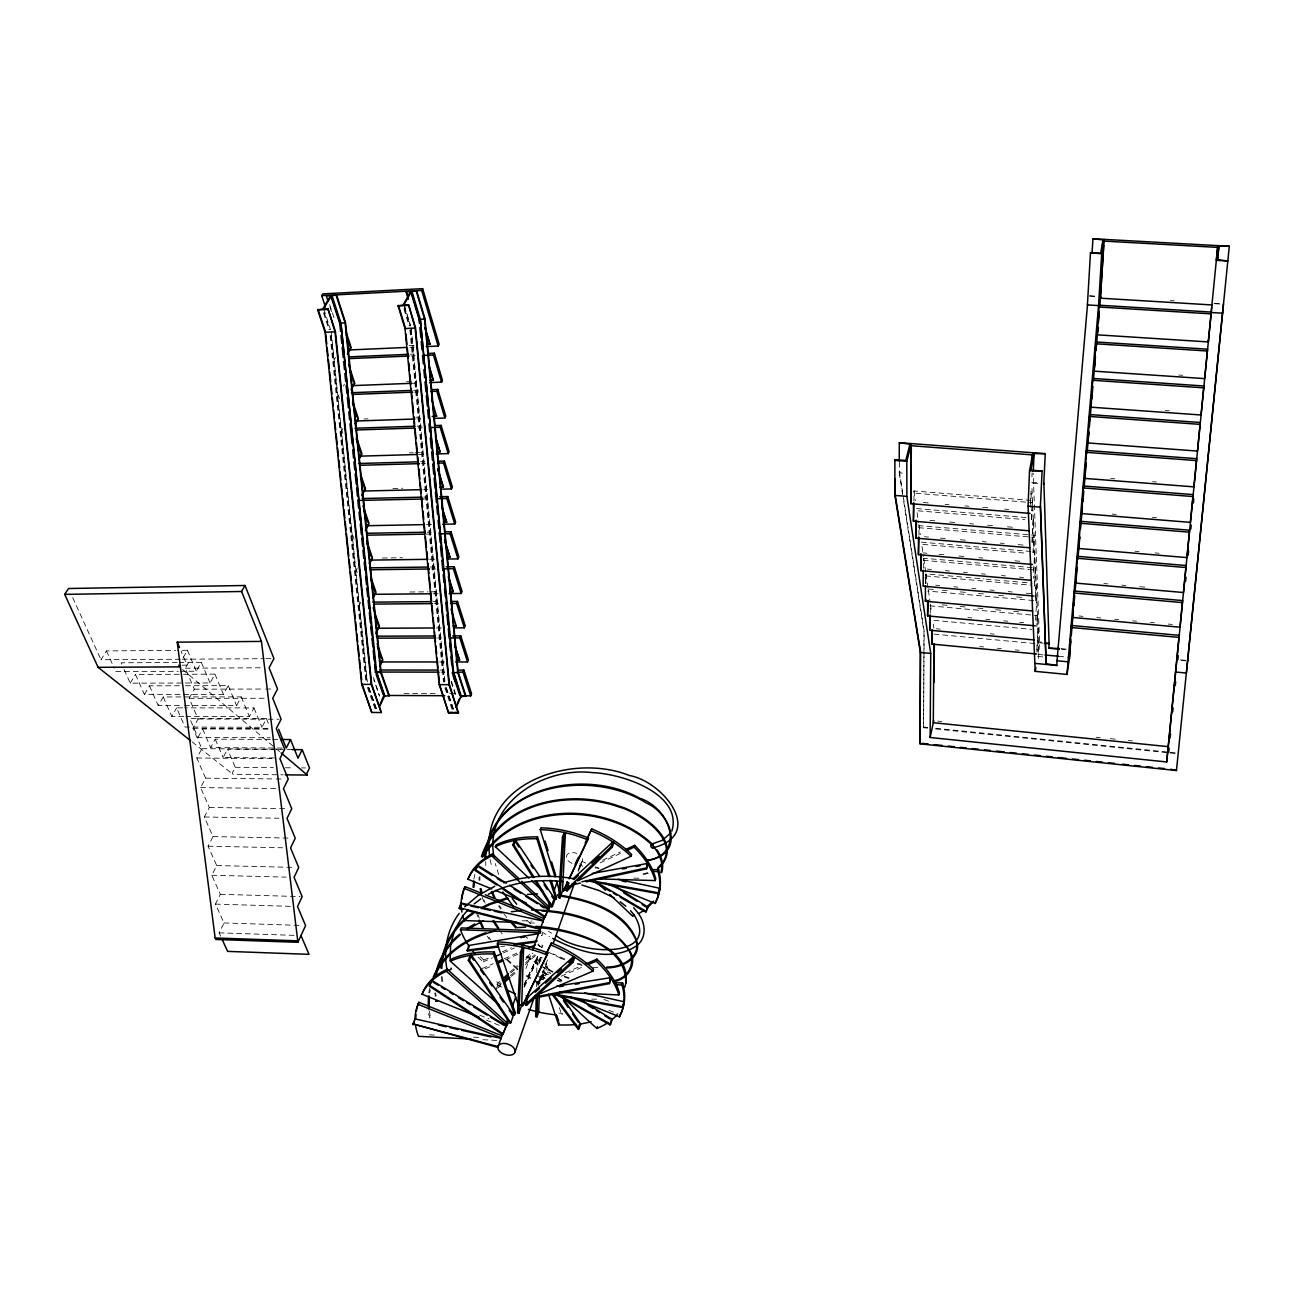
<?xml version="1.0" encoding="UTF-8"?>
<svg xmlns="http://www.w3.org/2000/svg" width="1294" height="1294" viewBox="0 0 1294 1294"><rect width="100%" height="100%" fill="white"/><g stroke="black" fill="none" stroke-linecap="round" stroke-linejoin="round"><path stroke-width="0.75" stroke-dasharray="5 3.75" d="M913.952 501.021L913.968 490.992L1032.499 500.471L1032.191 508.024M918.966 535.231L918.983 525.623L1034.019 535.198L1033.259 552.651M923.69 568.195L923.722 558.248L1035.443 567.904L1034.65 585.923M927.588 728.118L923.576 727.713L923.884 655.929M923.884 653.939L923.981 632.006L903.277 498.724M923.576 727.713L924.142 631.165L899.443 471.938L903.406 472.245M925.485 583.707L925.986 573.873L925.938 583.61M930.273 613.178L930.321 605.673M536.428 986.804L536.525 982.825M536.735 972.894L536.913 964.952L539.647 957.301L540.892 957.576L540.73 961.62M537.706 985.09L537.803 981.111M538.498 985.559L538.741 979.509M539.404 963.351L539.647 957.301M539.194 983.683L539.226 982.842M539.808 983.812L540.067 977.763M1030.525 503.301L1031.027 491.202M1030.687 507.199L1031.35 491.073M1031.933 476.952L1032.094 472.925M1031.399 519.606L1031.949 506.391M1038.386 658.306L1039.583 642.811L1033.194 473.41M1031.706 519.347L1032.111 509.917M1031.949 542.008L1033.275 518.101L1032.094 545.809M1032.968 552.829L1034.019 535.198M1033.615 570.977L1034.731 551.794L1033.582 578.369M1034.359 586.02L1035.443 567.904M1035.232 597.391L1036.122 583.545L1035.249 603.182M1035.556 620.052L1036.785 598.734L1036.413 600.804L927.733 591.067M1036.817 621.217L1037.416 613.518L1036.817 626.733M1036.785 649.976L1038.047 627.881L1036.947 651.966M1037.982 651.06L1038.661 641.856L1031.981 488.356M1038.16 652.629L1038.661 641.856L1047.428 642.665M1032.499 500.471L1032.111 502.622L913.451 493.095M428.799 992.805L430.174 986.432M429.673 992.935L430.352 989.764M473.847 879.192L475.561 871.363M585.826 863.066L582.106 861.545L579.259 865.379A8.298 5.499 19.6 0 0 581.475 863.308M541.41 975.644L538.013 984.022L541.41 975.644L544.79 977.714M578.078 870.409L580.602 864.489L578.094 871.574M534.163 981.014L539.016 983.683L547.427 959.954M579.437 869.115L582.106 861.545M540.892 957.576L538.175 965.227L536.913 964.952M525.995 968.591L531.43 953.484M496.12 989.489L497.85 984.799L500.778 982.146M478.214 957.123A94.122 60.3 19.6 0 0 483.18 961.927L483.891 960.067L491.219 956.8M429.511 1017.796C431.808 1018.718 426.147 1012.717 428.314 1009.433M524.021 984.669L538.547 954.406M524.199 984.783L538.725 954.519M524.054 987.015L538.579 956.784M524.216 987.128L538.741 956.913A8.621 5.467 19.6 0 0 542.186 957.786M220.659 936.193L219.107 932.828L224.008 922.946L215.451 904.118L220.368 894.332L211.763 875.245L216.713 865.557L208.059 846.211L213.041 836.603L204.323 816.983L209.337 807.472L200.57 787.577L205.617 778.163L196.785 758.009L201.864 748.692L192.984 728.247L198.095 719.027L189.167 698.307L194.31 689.184L185.317 668.189L190.493 659.164M359.829 604.201L360.816 602.228M357.29 568.001L356.287 569.942L357.597 573.695M182.583 707.867L176.631 707.867L185.01 727.05L261.922 727.309L266.435 718.688L189.765 718.51L197.982 737.418L270.187 737.79M292.12 749.598L227.55 749.161L235.249 767.293L232.322 772.874L232.92 774.297L283.192 774.815M185.705 716.455L249.386 716.585L253.98 707.915L184.573 707.867M274.328 757.944L223.086 757.54L227.55 749.161M643.409 874.566L648.86 873.191M282.254 748.061L210.663 747.592L215.225 739.165L270.721 739.456M184.346 705.602L236.543 705.618L241.25 696.9L163.206 696.965L158.24 705.602L182.341 705.602M197.982 737.418L202.624 728.943L270.608 729.201M179.17 674.271L135.466 674.465L144.41 694.506L223.441 694.409L228.245 685.642L181.807 685.755M124.159 669.613L130.257 683.183L210.016 682.941L214.95 674.125L181.16 674.271M342.926 428.621L341.891 430.465L343.136 434.169M180.206 671.295L196.3 671.214L201.346 662.334L179.284 662.479M183.716 716.455L171.779 716.439L176.631 707.867M343.395 385.984L344.43 384.189M183.117 657.724L187.42 650.284L177.537 650.364M144.41 694.506L149.489 685.836L179.785 685.755M334.531 359.231L335.583 357.451M130.257 683.183L135.466 674.465M180.27 659.228L100.997 659.746L106.448 650.914L175.563 650.381M499.743 981.515L496.815 984.152L497.85 984.799M509.949 972.231L517.228 965.615M525.979 957.673L531.818 952.368M510.984 972.878L518.279 966.262M525.574 959.647L532.869 953.031M498.141 986.222L501.199 983.602M510.386 975.708L518.021 969.125M525.671 962.558L534.859 954.665M497.656 988.179L500.713 985.559M511.421 976.355L517.551 971.098M525.202 964.515L537.447 954.001M642.972 873.919L648.617 872.415M602.567 860.219L620.392 851.97M600.157 862.855L623.352 852.115M502.218 951.866L511.373 947.774M483.18 961.927L492.351 957.835M503.35 952.918L514.365 948.001M482.193 968.575L493.224 963.674M504.256 958.773L517.115 953.047M485.169 968.818L492.513 965.55M505.388 959.824L518.263 954.115M565.51 972.667L582.122 965.518M561.127 976.242L581.443 967.508M500.713 946.674L504.628 946.157M596.663 999.194L591.504 999.146M409.033 345.595L415.067 345.336M410.069 347.277L414.096 347.099M410.182 354.232L414.209 354.071M411.217 355.947L415.245 355.769M406.478 381.762L416.474 381.358M411.508 383.315L417.509 383.089M413.627 390.335L419.66 390.109M414.662 392.082L418.69 391.936M364.002 418.965L367.997 418.835M415.892 417.186L419.887 417.056M416.927 418.949L420.922 418.819M417.056 426.179L423.073 425.985M418.091 427.958L422.103 427.829M409.325 452.9L413.304 452.771M415.293 452.722L423.251 452.479M418.318 454.453L424.286 454.291M420.469 461.764L424.464 461.651M421.504 463.592L425.5 463.478M392.891 488.485L402.806 488.242M423.672 489.601L427.651 489.504M423.85 497.106L427.829 497.009M422.895 499.015L428.864 498.869M426.438 524.571L432.503 524.458M427.198 532.19L431.177 532.109M426.26 534.131L432.212 534.018M382.393 558.038L402.531 557.746M429.754 559.283L435.803 559.186M430.045 567.031L436.094 566.95M431.581 568.956L435.528 568.907M409.907 592.005L427.974 591.827M429.98 591.811L435.997 591.762M433.053 593.752L439.087 593.687M433.344 601.629L437.372 601.597M434.428 603.602L438.456 603.57M182.26 659.212L264.008 658.695M265.998 658.678L273.956 658.63M436.337 627.978L442.338 627.946M177.278 662.479L121.118 662.819L123.399 667.914M182.098 665.197L187.048 665.165L181.014 651.011M185.317 668.189L261.097 667.785M115.797 671.602L178.184 671.311M437.712 637.991L441.739 637.974M194.31 689.184L263.685 689.039M265.658 689.039L273.584 689.023M439.588 661.962L445.573 661.962M189.167 698.307L264.752 698.259M439.895 670.082L443.907 670.098M440.979 672.136L444.99 672.136M198.095 719.027L279.164 719.221M192.984 728.247L270.365 728.538M403.954 693.487L437.76 693.633M449.681 693.697L455.65 693.713M272.694 739.472L278.647 739.505M201.864 748.692L280.652 749.21M196.785 758.009L273.972 758.624M235.249 767.293L273.39 767.649M285.424 767.763L293.447 767.843M301.486 767.908L305.497 767.957M205.617 778.163L274.134 778.923M276.14 778.939L284.195 779.037M200.57 787.577L277.563 788.547M209.337 807.472L277.676 808.524M279.682 808.556L287.721 808.669M204.323 816.983L278.954 818.229M213.041 836.603L291.231 838.14M208.059 846.211L282.496 847.764M216.713 865.557L294.725 867.417M211.763 875.245L286.023 877.138M595.046 867.934L599.009 868.048M220.368 894.332L300.176 896.58M633.817 878.125L639.802 878.303M215.451 904.118L291.522 906.366M224.008 922.946L301.615 925.453M219.107 932.828L295 935.384M522.129 920.746L531.996 921.102M529.343 922.881L537.253 923.172M543.626 979.542L539.679 979.364A8.718 5.451 19.6 0 1 539.566 982.275M557.455 980.14L561.402 980.318M429.349 1034.812L437.404 1035.232M473.604 1037.141L481.643 1037.562M482.905 1039.697L496.993 1040.441M1089.661 295.776L1097.005 296.213M1170.358 300.645L1174.337 300.887M1214.047 303.281L1221.552 303.734M1089.564 296.132L1097.506 296.617M1214.937 303.718L1221.714 304.122M1178.737 375.017L1182.765 375.292M1165.247 410.586L1169.242 410.861M1110.834 478.505L1114.797 478.812M1152.485 481.724L1156.448 482.031M1031.706 482.29L1038.678 482.84M899.411 462.184L899.265 472.86L904.619 473.281M1032.79 483.341L1038.273 483.762M1112.177 514.09L1116.188 514.414M1152.388 517.341L1156.415 517.665M923.269 502.525L929.221 503.01M945.105 504.304L949.084 504.628M964.968 505.905L968.947 506.229M982.842 507.361L988.81 507.846M1004.694 509.124L1008.673 509.448M916.524 508.574L1029.248 517.778M918.028 510.823L1024.816 519.573M592.83 967.265L598.265 967.718M929.868 520.398L935.837 520.884M949.764 522.032L955.716 522.533M969.643 523.682L973.622 524.005M987.548 525.17L993.517 525.655M1007.444 526.804L1013.412 527.305M918.497 527.693L1033.631 537.317M1135.048 551.244L1139.06 551.584M1155.073 552.926L1159.084 553.266M924.45 536.735L928.429 537.075M940.398 538.078L946.383 538.579M960.326 539.76L966.311 540.261M982.259 541.604L986.238 541.943M1000.197 543.124L1004.193 543.464M1018.135 544.628L1024.12 545.146M921.393 542.17L1030.752 551.454M922.897 544.418L1026.401 553.217M922.929 552.894L926.925 553.234M938.91 554.269L944.911 554.786M958.903 555.983L964.887 556.501M978.879 557.698L982.874 558.038M1014.852 560.787L1020.853 561.305M923.237 560.302L1035.071 569.991M1103.895 583.562L1107.89 583.901M1121.833 585.131L1125.829 585.47M1139.788 586.7L1145.772 587.217M927.329 569.085L931.324 569.425M945.364 570.654L949.375 571.01M963.415 572.239L967.427 572.579M981.45 573.808L985.462 574.164M1001.507 575.571L1005.519 575.911M1019.543 577.14L1023.554 577.496M929.998 574.212L946.011 575.62M948.017 575.798L964.03 577.205M966.036 577.383L984.055 578.968M986.06 579.146L1002.074 580.553M1004.079 580.731L1020.093 582.138M1022.098 582.316L1032.111 583.19M925.517 575.911L1031.739 585.26M935.691 585.179L939.719 585.535M953.807 586.78L957.835 587.136M971.907 588.398L975.935 588.754M990.023 589.999L994.051 590.355M1008.139 591.617L1012.151 591.973M1026.239 593.218L1034.294 593.946M928.186 589.045L934.219 589.579M942.275 590.307L950.314 591.018M960.374 591.924L968.413 592.636M978.458 593.525L986.513 594.253M998.58 595.321L1004.613 595.871M1016.663 596.938L1024.719 597.666M1078.953 615.976L1082.932 616.348M1096.827 617.61L1100.806 617.966M1114.7 619.228L1118.663 619.583M1132.557 620.845L1136.536 621.201M1150.431 622.463L1154.41 622.818M1168.304 624.08L1172.267 624.436M942.226 604.88L948.178 605.414M960.083 606.498L966.036 607.032M977.924 608.115L983.877 608.649M995.782 609.733L1001.734 610.283M1013.623 611.35L1019.575 611.9M929.885 605.818L1037.076 615.556M967.896 617.562L971.891 617.917M985.834 619.195L989.829 619.567M1003.772 620.845L1007.751 621.201M1019.704 622.301L1023.7 622.673M933.961 620.344L1031.722 629.353M936.177 628.755L940.188 629.127M990.25 633.769L994.261 634.141M1039.583 642.811L1043.385 643.167M934.009 634.109L1038.306 643.862M1061.258 648.666L1066.531 649.167M1180.403 659.843L1185.805 660.344M1061.29 649.167L1065.091 649.523M1181.713 660.474L1185.611 660.83M979.655 646.563L983.602 646.935M997.431 648.229L1001.378 648.601M1015.208 649.912L1019.154 650.284M1038.063 654.424L1043.983 654.99M1058.67 656.268L1069.588 657.417M1037.723 656.446L1043.643 657.012M937.746 721.098L941.757 721.502M1096.244 737.24L1100.256 737.645M1110.284 738.664L1116.301 739.278M1128.352 740.508L1132.363 740.912M923.722 727.05L927.733 727.454M935.74 728.279L1168.142 752.089M1170.148 752.299L1176.149 752.914M935.594 728.943L1168.061 752.784M1170.067 752.995L1178.09 753.82M577.545 963.351L581.459 964.289M577.35 964.159L581.281 965.098M564.297 976.21L570.719 978.248M568.891 978.539L560.787 975.725M564.718 958.967L553.411 953.985M561.159 958.482L564.443 959.76M479.799 1015.159L488.97 1018.847M486.398 1020.141L501.085 1026.061M548.591 974.803L542.995 972.538A8.686 5.467 19.6 0 1 541.862 973.897M557.924 978.571L561.645 980.076M546.052 975.983L542.315 974.479A8.686 5.467 19.6 0 1 542.008 974.964M557.245 980.512L560.981 982.017M603.926 999.389L609.539 1001.653M608.876 1010.29L618.257 1014.075M595.159 866.867L598.896 868.387M561.192 958.498L546.634 951.236M552.959 971.535L544.871 967.508M552.587 972.263L539.63 965.583M534.584 980.302L541.054 983.828M540.763 976.226L544.127 978.313M539.113 945.752L540.164 946.399M548.575 931.308L551.632 933.233M541.652 931.777L549.513 936.71M537.657 944.749L542.332 947.693M538.482 963.884L526.157 955.538M538.045 964.596L524.135 955.101M526.707 975.304L531.43 978.296M526.221 975.999L532.562 980.011M192.159 741.947L232.92 774.297M526.804 920.309L531.155 923.9M523.86 935.19L529.634 939.962M517.616 968.575L504.967 957.285M517.099 969.238L504.385 957.884M182.583 669.483L274.975 747.689M276.512 749L279.601 751.604M542.17 975.886L545.081 978.555M541.636 975.433A8.686 5.467 19.6 0 1 540.035 976.501L542.946 979.17M545.615 966.278L551.567 971.729M558.992 978.555L561.968 981.289M543.448 966.828L550.888 973.654M579.89 863.616L582.785 866.365M499.128 929.933L503.722 935.74M503.657 913.499L507.07 917.818M540.132 976.646L542.493 979.801M537.851 975.239L541.377 979.979M543.981 970.662L547.411 975.66M542.882 970.84L546.311 975.822M488.825 937.115L490.863 940.123M487.126 936.063L489.164 939.104M499.274 905.509L501.279 908.501M498.594 905.962L500.616 908.97M72.69 597.65L100.997 659.746M106.448 650.914L114.244 668.157M149.489 685.836L158.24 705.602M163.206 696.965L171.779 716.439M202.624 728.943L210.663 747.592M215.225 739.165L223.086 757.54M187.42 650.284L196.3 671.214M201.346 662.334L210.016 682.941M214.95 674.125L223.441 694.409M228.245 685.642L236.543 705.618M241.25 696.9L249.386 716.585M253.98 707.915L261.922 727.309M266.435 718.688L268.554 723.912M368.143 687.357L376.117 709.613M367.48 687.615L375.47 709.953M368.903 687.615L376.894 709.953M368.628 687.357L376.586 709.613M373.481 677.425L379.546 696.091L373.756 679.771M352.728 535.441L354.038 539.258M478.165 914.971L479.281 918.206M476.224 911.946L478.489 918.497M482.096 896.904L483.778 901.789M484.005 899.912L485.121 903.147M498.659 874.598L495.246 863.519M338.219 394.977L339.481 398.746M324.196 312.614L329.792 329.614M323.516 312.922L329.097 329.824M542.17 975.11L543.431 978.927M446.43 687.907L453.887 710.487M446.123 687.648L453.547 710.131M445.621 687.648L453.062 710.131M444.958 687.907L452.431 710.471M451.072 681.809L455.278 694.635M542.218 971.26L544.742 978.927M323.759 309.088L330.585 329.76M546.23 963.609L549.352 973.185M329.679 304.575L334.499 319.311M329.905 306.921L332.299 314.232M544.92 963.609L548.058 973.169M559.332 1007.622L561.839 1015.272L562.486 1013.364A94.802 60.236 19.6 0 1 558.83 1013.137M451.412 681.226L455.585 693.956M404.278 305.044L410.651 325.991M404.521 306.694L410.327 325.813M404.585 308.619L409.826 325.845M403.906 308.926L409.13 326.056M490.102 859.539L492.027 867.821M899.265 472.86L902.969 496.734M925.113 577.156L925.986 583.141M913.936 490.782L915.376 500.729M917.106 512.683L918.562 522.63M918.853 524.62L920.293 534.584M922.024 546.521L923.463 556.469M923.754 558.458L925.776 572.401M926.067 574.39L928.089 588.333M928.38 590.323L930.111 602.26M930.402 604.249L931.551 612.208M933.281 624.161L933.864 628.14M429.414 1010.97L430.368 1017.666M435.674 992.805L436.143 996.137M434.816 992.951L435.285 996.299M442.079 976.533L443.001 983.197M441.222 976.679L442.144 983.375M331.199 331.636L367.367 681.906M331.329 335.486L367.092 681.647M330.843 335.502L366.606 681.647M330.132 335.712L365.927 681.889M411.217 327.9L444.99 682.132M411.104 329.744L444.683 681.873M410.602 329.76L444.198 681.873M409.891 329.97L443.518 682.132M485.703 861.545L485.768 865.573M479.88 876.329L479.945 880.373M479.055 877.203L479.103 880.47M582.268 858.634A8.282 5.499 19.6 0 1 578.175 864.149M572.077 863.389A8.282 5.499 19.6 0 1 566.788 855.285A8.282 5.499 19.6 0 1 576.817 853.425M579.146 867.498A8.314 5.499 19.6 0 1 579.34 868.711M578.515 869.277A8.33 5.499 19.6 0 1 578.709 870.49M541.976 933.281A8.54 5.483 19.6 0 0 542.542 933.847L541.862 935.724A8.557 5.483 19.6 0 1 541.296 935.158M483.891 960.067A94.058 60.317 19.6 0 1 480.123 956.492M500.956 984.362A94.43 60.268 19.6 0 1 494.632 980.415M540.536 946.626A8.589 5.467 19.6 0 0 542.137 947.402L542.817 945.51A8.589 5.467 19.6 0 1 539.161 943.245L538.482 945.138A8.589 5.467 19.6 0 0 539.808 946.173M501.894 987.176A94.511 60.268 19.6 0 1 497.058 984.297M539 981.321A8.735 5.451 19.6 0 1 539.08 983.699"/><path stroke-width="1.5" d="M1028.924 530.766L913.435 521.191L913.435 503.123M913.952 503.026L913.435 521.191M1029.717 547.783L915.974 538.158L915.99 520.479M916.492 520.35L915.974 538.158M1032.466 564.459L918.433 554.641L918.465 537.317M918.966 537.156L918.433 554.641M1187.601 660.522L1176.456 770.528L920.099 743.84L920.357 652.451L894.898 495.408L894.882 459.629L905.768 460.47L909.941 444.198L899.314 442.677L1045.261 453.693L1043.757 484.199M1031.205 580.294L920.827 570.638L920.875 553.67M463.155 909.52L459.305 908.534L461.149 903.083L543.011 921.021L542.979 921.878M921.344 555.369L920.827 570.638M923.204 570.25L923.14 586.166L1033.922 596.033M1032.628 610.962L925.404 601.257L925.469 585.664M461.149 903.083L459.305 908.534M1035.297 625.827L927.588 615.928L927.685 600.626M928.121 600.513L927.588 615.928M929.82 615.2L929.723 630.21L1033.955 639.915M930.176 628.188L930.257 615.054M1168.272 746.509L1166.703 761.956L930.16 737.499L930.726 653.438L906.868 496.362L906.803 461.279L911.332 443.583M1036.591 653.988L931.793 644.088L931.906 630.129M932.327 630.113L931.793 644.088M933.928 644.169L933.298 722.699L1168.256 746.654L1179.174 635.338L1071.448 625.471L1069.281 659.439M934.042 682.439L934.349 644.202M502.881 1032.774L497.802 1047.38L413.045 1023.942L415.067 1018.879L500.778 1038.306L500.762 1039.147M539.307 995.927L538.644 1012.086L536.994 1016.858L535.765 1016.583L536.217 996.72M536.994 1016.858L537.447 996.995M521.676 1005.325L523.601 947.531L522.291 947.24L520.447 952.271L517.535 1013.089L518.813 1013.38L521.676 1005.325L520.398 1005.034M1070.639 639.446L1069.588 657.417L1066.984 674.417L1035.216 671.36L1028.083 506.132L1029.523 470.773L1032.936 452.771M1032.369 458.949L1032.531 454.906L910.782 445.686L910.814 503.689L1030.105 513.394M1033.291 471.437L1034.035 453.579L1045.261 453.693M1040.505 506.164L1046.167 664.453L1040.36 507.135L1042.091 471L1030.897 470.143L1034.035 453.579M518.813 1013.38L521.773 952.562L523.601 947.531M565.397 832.786L562.534 890.676L559.93 897.987L558.701 897.712L562.469 837.072L564.135 832.511L565.397 832.786L563.731 837.347L559.93 897.987M1059.382 649.184L1048.852 648.197L1049.191 642.827M1035.572 663.45L1056.794 665.472L1057.149 660.28M1217.8 245.634L1216.295 260.32L1227.893 260.967L1217.508 259.787L1218.899 246.281L1229.3 246.264L1092.945 238.759L1102.957 239.891L1100.676 253.203L1090.486 252.637L1087.413 304.915L1098.541 305.594L1101.695 253.85L1104.186 239.374M1066.984 674.417L1098.541 305.594M1092.055 253.042L1092.945 238.759M1070.866 635.451L1071.448 625.471M1072.694 617.448L1074.441 591.034L1182.619 600.578L1179.999 627.186L1072.694 617.448L1073.341 609.814M1073.551 606.061L1074.101 596.663M1075.67 583.093L1077.449 556.307L1186.097 565.527L1183.444 592.523L1075.67 583.093L1075.977 581.119M1078.678 548.478L1080.474 521.304L1189.607 530.2L1186.905 557.585L1078.678 548.478L1079.552 536.832M1080.021 529.068L1080.474 521.304M1081.703 513.572L1083.531 486.01L1193.133 494.599L1190.399 522.372L1081.703 513.572L1082.366 505.744M1082.593 501.797L1083.175 491.93M1084.76 478.408L1086.62 450.441L1196.691 458.691L1193.925 486.868L1084.76 478.408L1085.051 476.499M1087.833 442.936L1089.726 414.581L1200.282 422.491L1197.484 451.072L1087.833 442.936L1088.707 431.614M1089.047 425.936L1089.613 416.474M1090.923 407.189L1092.864 378.43L1203.905 385.984L1201.058 414.986L1090.923 407.189L1092.395 386.113M1094.061 371.152L1096.018 341.972L1207.561 349.186L1204.665 378.608L1094.061 371.152L1095.177 355.656M1095.549 349.801L1096.018 341.972M1097.199 334.822L1099.204 305.222L1211.249 312.08L1208.305 341.94L1097.199 334.822L1097.862 327.075M1102.601 245.779L1102.957 239.891M1098.105 323.112L1098.832 311.191M1211.977 304.947L1100.385 298.186L1103.895 241.105L1217.622 247.38L1211.168 312.501L1222.571 313.197L1229.3 246.264M1099.803 306.468L1103.814 245.278M552.037 994.439L622.301 1007.525L622.365 1006.683L552.069 993.598M623.854 1002.559L623.934 1001.718L584.532 992.935M1087.51 304.543L1057.036 660.781L1067.712 661.784M1070.057 649.491L1070.753 641.468M1071.27 635.451L1073.357 611.383M1073.874 605.366L1074.748 595.337M1075.104 591.326L1077.19 567.257M1077.886 559.234L1079.794 537.156M1080.49 529.133L1082.399 507.07M1082.932 501.053L1083.79 491.024M1084.146 487.013L1086.232 462.945M1087.106 452.916L1088.836 432.843M1089.37 426.826L1091.457 402.757M1091.796 398.746L1092.848 386.712M1093.365 380.695L1095.452 356.626M1095.986 350.609L1097.894 328.53M1098.412 322.513L1099.285 312.485M428.508 996.089L428.217 1006.036M429.382 996.186L429.139 1007.686M585.907 880.535L658.161 893.62L658.242 892.779L589.87 880.405M659.584 889.107L659.649 888.266L618.192 879.305M440.995 968.3C441.448 945.736 454.582 924.838 473.167 912.561M441.869 968.365C442.354 946.076 455.278 925.436 473.636 913.305M473.054 887.231L473.653 881.198M473.895 887.312L474.477 881.343M1166.703 761.956L1211.766 307.179M1168.741 752.057L1169.129 748.045M1170.116 737.984L1170.52 733.957M1172.688 711.846L1173.092 707.818M1175.259 685.691L1175.648 681.679M1176.456 770.528L1170.52 769.202M484.813 857.485C490.523 785.684 585.891 768.005 639.64 798.22C668.189 806.793 689.556 854.008 647.663 860.364C682.601 854.38 673.042 814.541 646.062 802.862C593.024 769.024 491.752 782.174 485.638 857.566M1177.847 659.568L1178.236 655.557M1185.628 581.265L1186.016 577.237M1188.216 555.158L1188.62 551.147M1190.803 529.052L1191.208 525.041M1193.408 502.945L1193.796 498.934M1217.525 260.11L1218.899 246.281M1187.552 661.024L1223.445 303.847M1222.604 312.808L1186.404 673.058L1175.502 672.023M1208.305 341.94L1208.499 340.128M1193.925 486.868L1194.119 484.943M1056.794 665.472L1046.28 663.773M1086.62 450.441L1086.313 452.318L1196.497 460.599M1048.852 648.197L1059.495 648.504M1100.385 298.186L1100.676 296.439M1035.216 671.36L1035.847 667.591M1090.486 252.637L1101.695 253.85M1042.091 471L1029.523 470.773M930.16 737.499L933.734 720.693M625.714 983.456C627.412 942.566 567.176 929.885 535.862 927.264M435.318 976.372C437.793 959.792 446.996 944.717 459.774 934.025M436.191 976.485C438.666 960.148 447.724 945.283 460.308 934.721M920.099 743.84L920.519 651.594L895.092 494.454L894.995 478.974M660.862 872.415C664.065 862.726 658.889 852.795 652.516 845.467M661.638 872.69C664.259 864.845 661.428 856.321 656.915 849.754M925.404 601.257L925.873 599.219M910.814 503.689L911.332 447.481M622.301 1007.525L623.934 1001.718M658.161 893.62L659.649 888.266M570.023 996.817L619.502 1016.809L620.117 1014.819A95.95 60.09 19.6 0 0 622.624 983.003L614.715 982.664M622.608 1006.942L623.223 1004.969M605.786 883.349L655.185 903.438L655.751 901.643A91.518 60.511 19.6 0 0 658.63 869.746L650.672 869.519M658.015 894.477L658.565 892.682M559.332 992.239L618.823 994.94L619.454 992.951A96.354 60.042 19.6 0 0 596.89 959.161L585.81 963.933M619.502 1016.809A96.031 60.074 19.6 0 0 621.993 984.977L622.624 983.003M597.31 878.869L655.185 880.583L655.751 878.772A91.858 60.494 19.6 0 0 634.642 845.354L625.73 849.495M655.185 903.438A91.583 60.511 19.6 0 0 658.048 871.541L658.63 869.746M555.579 993.986L610.04 1024.88L611.075 1021.613M646.304 910.701L647.906 907.143L614.262 885.808M610.04 1024.88L612.272 1019.413L581.912 1000.65M620.182 897.179L645.819 912.189L647.906 907.143M534.519 998.03L609.458 983.586L610.477 977.698L556.663 986.157M586.263 881.829L646.531 868.889L647.437 863.47L592.345 873.466M609.458 983.586L610.477 977.698M646.531 868.889L647.437 863.47M561.887 996.493L596.841 1028.471L597.472 1026.514M633.542 914.696L632.96 916.476L609.733 894.38M580.634 1023.894L579.033 1028.746L577.933 1028.908L579.534 1024.055L580.634 1023.894L562.308 997.286M535.473 995.684L592.911 971.179L593.574 969.174A96.743 59.977 19.6 0 0 551.438 942.954L546.165 953.84M588.835 964.337L596.227 961.167L596.89 959.161M577.367 880.939L631.035 856.256L631.634 854.428A92.23 60.462 19.6 0 0 591.714 828.92L587.492 837.768M626.911 850.465L634.044 847.166L634.642 845.354M576.396 1024.427A95.271 60.171 19.6 0 1 558.604 1024.88L559.251 1022.956M525.364 1004.742L571.899 961.571L573.614 956.557L574.73 957.236L573.016 962.267L526.448 1005.422L525.364 1004.742L528.195 996.768L573.614 956.557M575.523 882.686L567.047 890.887L566.012 890.223L611.237 846.502L612.79 841.957L613.841 842.62L612.288 847.182L578.353 879.952M535.765 1016.583L536.881 1013.396M454.307 931.227L450.668 944.507L450.118 960.504M481.497 856.434C499.112 801.439 570.136 788.725 618.856 806.065C641.986 812.583 686.321 842.766 658.145 868.565M482.29 856.66C500.002 802.037 570.136 789.793 618.613 806.874C641.112 812.842 685.286 843.639 657.659 867.902M520.851 1005.147A8.832 5.435 19.6 0 1 522.598 1005.729L547.896 952.966A97.131 59.928 19.6 0 0 498.061 941.951L497.317 943.957L518.182 1004.742M546.343 954.018L551.438 942.954M569.311 878.691L588.495 838.011A92.586 60.446 19.6 0 0 540.957 827.837L540.277 829.648L555.061 876.911M585.179 843.106L591.714 828.92M514.753 1052.685A8.977 5.419 19.6 0 0 504.369 1043.417A8.977 5.419 19.6 0 0 500.212 1051.876A8.977 5.419 19.6 0 0 514.753 1052.685L534.082 997.803M553.428 942.922L574.762 882.362M566.012 890.223L568.584 882.977M526.448 1005.422L527.58 1002.219M567.047 890.887L568.972 885.436M522.598 1005.729L547.896 952.966M562.583 890.757A8.427 5.483 19.6 0 1 563.424 891.065L567.435 882.168M542.962 881.214L555.013 899.217L552.376 906.576L551.293 906.77L553.929 899.411L551.729 896.144M510.726 1022.826L513.621 1014.722L471.388 955.166L470.24 955.344L468.299 960.391L509.593 1023.004L510.726 1022.826L469.447 960.197L471.388 955.166M512.117 1014.965A8.864 5.435 19.6 0 1 514.575 1014.803L515.303 1012.781L494.292 951.98A97.535 59.864 19.6 0 0 451.185 959.21L450.393 961.216L498.934 1004.823M554.301 899.346A8.46 5.483 19.6 0 1 555.919 899.281L556.582 897.438L551.228 880.421M560.043 890.207A8.427 5.483 19.6 0 0 559.202 890.143L559.849 888.315M506.277 1023.344L507.636 1019.559M512.392 1006.344L515.805 996.914M532.788 949.699L544.353 917.608M548.43 906.285L549.788 902.5M553.864 891.178L557.261 881.732M502.719 1034.553L506.326 1025.802L432.018 980.512L431.371 981.127L429.365 986.174L502.719 1034.553L506.326 1025.802M545.534 915.586L548.171 909.423L509.61 885.29M540.067 933.346A8.557 5.483 19.6 0 1 539.824 932.731L540.504 930.855L461.182 927.911L460.454 929.755A94.122 60.3 19.6 0 0 469.253 946.383L467.441 951.025L498.756 946.933M501.797 888.412L544.855 917.446L548.171 909.423M505.436 1026.595A8.912 5.435 19.6 0 1 507.054 1025.527L507.782 1023.489L447.239 969.255A97.94 59.799 19.6 0 0 422.879 992.223L422.087 994.229L479.039 1017.181M546.941 910.701A8.492 5.483 19.6 0 1 548.882 909.148L549.546 907.304L521.757 881.327M454.954 929.367L462.783 915.877L468.072 909.633M514.575 1014.803L493.532 954.001L494.292 951.98M548.769 876.588L536.848 838.755L537.528 836.927A92.942 60.414 19.6 0 0 496.071 844.901L495.359 846.713L528.874 878.108M533.079 877.639L512.747 845.063L514.494 840.502L515.594 840.291L539.679 876.297M534.179 877.429L513.831 844.853L515.594 840.291M467.441 951.025L468.638 945.526L538.029 933.734M422.087 994.229A98.02 59.783 19.6 0 1 446.446 971.276L447.239 969.255M491.752 888.929L467.959 879.273A93.378 60.365 19.6 0 1 491.785 855.835L492.496 854.008L518.829 878.594M517.487 922.46L464.077 920.535L464.805 918.691M429.365 986.174L432.018 980.512M496.831 885.064L475.302 870.538L477.761 865.346L506.261 883.187M415.067 1018.879L415.083 1019.721A98.425 59.718 19.6 0 1 418.059 1004.338L418.868 1002.3L501.829 1035.718A8.945 5.419 19.6 0 0 501.619 1036.235M461.246 907.191A93.75 60.333 19.6 0 1 464.303 888.428L465.031 886.6L481.562 893.297M467.959 879.273L468.687 877.445A93.314 60.381 19.6 0 1 492.496 854.008M413.061 1024.799L414.403 1021.403M475.302 870.538L477.761 865.346M460.049 695.8L470.676 695.848L471.566 693.794L463.931 670.114L457.93 670.114M408.403 299.205L406.154 291.797L410.457 291.571L403.421 304.802L398.083 305.934L405.006 328.547L439.167 684.639L448.614 713.026L458.335 713.091L449.358 684.154L415.52 327.689L408.597 304.834L403.938 304.769L411.298 291.813L416.603 290.681L424.982 318.712L458.157 672.152L465.84 695.816L460.793 696.835L456.378 706.945M455.892 706.945L459.58 698.517M448.614 713.026L439.556 684.122M470.676 695.848L463.026 672.168L463.931 670.114M455.553 661.962L467.522 661.962L468.428 659.94L460.745 635.888L452.706 635.92M456.556 660.312L459.613 659.972L454.873 645.285M467.522 661.962L459.839 637.91L460.745 635.888M454.356 627.881L464.352 627.833L465.258 625.843L457.526 601.419L451.477 601.467M453.353 626.199L456.41 625.859L453.175 625.875M297.911 942.307L261.453 641.42L177.229 642.164L215.144 937.988L215.823 939.46L297.911 942.307L305.594 925.582L297.539 906.544L302.165 896.629L294.062 877.332L298.72 867.514L290.552 847.942L295.242 838.205L287.025 818.374L291.748 808.734L283.483 788.612L288.238 779.085L279.908 758.672L284.696 749.242L276.318 728.554L281.138 719.221L272.71 698.242L277.547 689.023L269.071 667.753L273.956 658.63L245.019 585.486L68.533 588.511L64.7 594.383L98.101 667.316L190.59 740.702M464.352 627.833L456.604 603.425L457.526 601.419M449.115 593.59L461.165 593.477L462.071 591.504L454.291 566.707L446.204 566.821M450.118 591.859L453.207 591.504L448.403 576.348M461.165 593.477L453.369 568.681L454.291 566.707M447.886 559.024L457.963 558.879L458.869 556.921L451.024 531.753L445.071 531.866M328.11 301.421L326.314 295.938L330.504 295.728L322.95 308.845L317.693 309.962L325.085 332.283L361.673 684.38L371.766 712.46L381.277 712.541L371.653 683.911L335.405 331.442L327.997 308.878L323.451 308.813L331.313 295.97L336.553 294.854L345.514 322.529L381.083 672.039L389.316 695.46L384.35 696.447L379.611 706.459M671.845 831.088C682.973 794.597 623.983 773.78 592.393 772.631C543.464 766.614 484.118 803.364 493.887 856.741M379.935 704.793L383.558 696.107M446.867 557.261L449.956 556.905L444.521 539.598M371.766 712.46L362.061 683.879M575.07 864.311L578.434 857.243M457.963 558.879L450.102 533.694L451.024 531.753M442.597 524.264L454.728 524.021L455.65 522.113L447.74 496.556L439.782 496.734M569.117 878.642L588.495 838.011M563.424 891.065L567.629 882.233M379.66 665.666L382.231 660.328M379.902 666.151L382.862 659.989L377.152 643.636M443.599 522.436L446.705 522.064L441.642 505.841M454.728 524.021L446.818 498.465L447.74 496.556M441.545 489.181L451.46 488.938L452.399 487.045L444.44 461.101L438.44 461.262M376.214 631.844L378.802 626.571L374.5 614.132M375.713 633.834L379.449 626.231L373.06 607.792M440.3 487.353L443.421 486.965L437.76 468.671M624.743 987.322C637.732 945.51 564.637 927.555 535.91 926.375M292.12 749.598L302.214 749.663L297.992 758.138L290.535 739.57L280.62 739.505M433.231 977.067C442.58 954.94 463.592 940.042 485.881 932.78M373.61 596.049L375.357 592.587L371.022 579.955M373.287 597.65L376.004 592.248L370.844 577.27M451.46 488.938L443.502 462.977L444.44 461.101M436.24 453.935L448.193 453.596L449.115 451.719L441.108 425.386L435.091 425.58M436.984 452.027L440.106 451.638L435.544 436.774M290.535 739.57L286.217 748.078L278.614 729.234M369.259 563.488L371.879 558.361M369.793 563.359L372.526 558.038L366.687 540.924M448.193 453.596L440.154 427.246L441.108 425.386M434.897 418.334L444.877 417.994L445.815 416.167L437.76 389.413L431.727 389.656M432.164 416.506L436.774 416.037L433.474 416.15M365.733 528.955L368.386 523.892M365.377 530.572L369.033 523.569L362.999 505.76M444.877 417.994L436.806 391.241L437.76 389.413M429.527 382.62L441.561 382.151L442.499 380.339L434.38 353.197L428.33 353.456M430.287 380.614L433.425 380.193L428.799 364.876M362.191 494.179L364.859 489.197L360.428 475.982M361.819 495.78L365.506 488.873L360.654 474.397M441.561 382.151L433.409 354.993L434.38 353.197M426.147 346.582L438.197 346.048L439.151 344.269L422.653 288.659L322.804 293.884L321.737 295.614L325.457 306.953M426.891 344.527L430.045 344.091L425.176 327.851M359.522 457.526L361.317 454.243L356.206 438.925M359.182 459.03L361.964 453.919L356.465 437.404M355.041 423.898L357.742 419.062M355.591 423.753L358.389 418.738L352.858 401.965M481.789 856.579C517.988 800.986 607.711 800.954 653.13 844.917M482.549 856.935C518.409 802.086 607.517 801.957 652.564 845.532M438.197 346.048L421.666 290.422L422.653 288.659M458.335 713.091L448.986 684.672L415.131 328.061L408.597 304.834M261.453 641.42L241.606 591.487L245.019 585.486M406.154 291.797L408.176 296.811M351.418 388.378L354.135 383.606M351.03 389.882L354.799 383.299L348.604 364.39M347.779 352.615L350.512 347.924L346.307 334.968M347.39 354.087L351.175 347.601L346.177 332.251M381.277 712.541L371.265 684.413L334.984 331.814L327.997 308.878M459.241 913.338C447.287 929.124 443.163 950.006 446.996 969.319M437.647 970.176C449.924 949.198 472.52 936.532 495.602 930.952M670.615 833.093L662.075 840.453L651.788 844.028M464.756 906.803L478.44 895.189L494.745 886.277M474.154 903.891L480.802 898.893M572.999 878.869L612.79 841.957M574.035 879.532L578.467 875.423M591.73 863.13L599.106 856.288M502.654 978.862L508.477 973.557M503.689 979.493L508.073 975.53M535.15 992.255L539.549 988.357M545.405 983.165L551.276 977.989M557.132 972.797L561.531 968.915M568.859 962.429L574.73 957.236M504.256 980.965L508.849 977.019M503.77 982.922L509.901 977.666M637.861 944.749C647.194 936.516 645.124 921.781 637.893 912.885M636.664 945.72C611.383 962.898 577.431 951.333 552.732 938.457M466.859 928.671L474.672 923.948M467.344 929.432L483.471 920.681M488.339 894.283C511.065 882.152 537.625 878.82 563.019 881.586M480.931 907.838L489.326 903.778L507.652 897.68M481.352 908.631L489.682 904.587L507.879 898.537M494.195 957.01L501.522 953.743M521.692 944.733L525.364 943.083M496.896 962.04L502.412 959.582M528.13 948.146L535.49 944.879M498.028 963.092L503.56 960.649M460.793 696.835L453.66 672.654L457.801 672.654L465.533 696.512M384.35 696.447L376.651 672.524L380.695 672.54L388.993 696.14M613.76 980.771C630.307 978.361 637.877 958.369 625.423 945.833C605.511 922.056 572.11 912.917 541.765 910.96M613.971 981.596C628.269 979.429 638.249 962.898 629.224 950.087C608.131 919.177 566.901 910.167 531.608 909.941M452.981 672.896L420.324 319.294L424.594 319.084L457.801 672.654M375.988 672.767L340.937 323.096L345.11 322.902L380.695 672.54M503.754 882.848C526.173 875.553 550.354 874.598 573.485 878.691M652.904 847.845C706.103 834.484 662.722 781.236 629.337 775.51C572.579 752.526 479.411 782.466 489.682 856.207M572.077 883.883L575.976 883.042M581.815 881.796L645.981 868.015M572.66 884.74L580.424 883.074M535.878 996.768L608.859 982.696M512.747 845.063L513.831 844.853M622.414 868.986L626.361 868.274M636.195 866.479L640.126 865.767M520.786 937.632L524.749 936.953M468.299 960.391L469.447 960.197M559.251 986.724L563.246 986.093M575.199 984.216L579.178 983.602M513.621 1014.722L512.505 1014.9L509.076 1010.064M466.843 950.184L498.158 946.076M513.815 944.022L537.301 940.932M516.371 944.62L535.942 942.048M511.373 911.785L521.417 910.507M606.854 967.006C622.042 967.491 642.034 956.897 635.532 939.007C622.074 910.491 586.829 899.767 557.568 895.691M606.983 967.831C620.602 968.041 639.673 959.727 637.424 943.342C627.606 910.507 587.913 899.346 557.682 894.817M527.386 894.429L537.495 893.879M515.449 927.701L525.639 927.135M321.737 295.614L421.666 290.422M317.693 309.962L327.641 309.46M398.083 305.934L408.273 305.433M325.085 332.283L334.984 331.814M405.006 328.547L415.131 328.061M426.713 344.236L430.045 344.091M347.779 350.027L406.057 347.455M349.687 356.853L408.16 354.33M348.652 358.632L409.195 356.028M422.572 355.462L433.409 354.993M430.109 380.323L433.425 380.193M353.408 385.596L411.508 383.315M351.321 392.713L411.621 390.416M352.308 394.444L412.657 392.163M430.756 391.467L436.806 391.241M357.015 420.987L414.921 419.013M354.944 428.233L415.05 426.244M355.931 429.996L414.08 428.088M430.126 427.57L440.154 427.246M436.822 451.735L440.106 451.638M358.584 456.2L416.328 454.517M358.535 463.495L418.463 461.829M359.522 465.306L419.499 463.64M437.501 463.139L443.502 462.977M440.138 487.045L443.421 486.965M364.132 491.041L421.698 489.65M362.11 498.53L421.86 497.155M359.101 500.454L422.895 499.015M436.838 498.691L446.818 498.465M443.438 522.129L446.705 522.064M367.852 525.704L424.416 524.604M367.642 533.274L425.208 532.222M366.639 535.182L424.27 534.163M439.426 533.888L450.102 533.694M64.7 594.383L241.606 591.487M446.705 556.954L449.956 556.905M371.362 560.108L427.748 559.315M369.421 567.84L428.023 567.063M370.149 569.764L429.592 568.988M443.454 568.81L453.369 568.681M449.956 591.536L453.207 591.504M374.823 594.302L431.048 593.768M372.915 602.131L431.339 601.645M373.934 604.088L432.406 603.619M450.555 603.473L456.604 603.425M376.279 628.253L434.331 627.978M98.101 667.316L179.51 666.879L178.798 665.213M376.376 636.195L434.622 635.985M377.411 638.185L435.706 637.991M449.778 637.942L459.839 637.91M456.378 659.972L459.613 659.972M381.698 661.962L437.582 661.962M379.821 670.017L437.906 670.082M375.373 672.039L438.973 672.136M457.025 672.152L463.026 672.168M361.673 684.38L371.265 684.413M439.167 684.639L448.986 684.672M389.073 695.46L444.796 695.719M448.921 712.331L453.046 712.347M454.501 712.363L458.642 712.396M285.198 774.831L307.309 775.074L306.743 773.634L309.509 767.989L302.214 749.663M652.095 871.363L658.048 871.541M215.144 937.988L297.264 940.819M460.454 929.755L539.824 932.731M616.057 984.718L621.993 984.977M470.838 1039.066L418.496 1036.316A98.425 59.718 19.6 0 1 415.455 1024.622M1098.913 307.002L1211.055 313.876M1095.727 343.767L1207.383 351.014M1092.557 380.258L1203.727 387.844M1089.419 416.442L1200.104 424.367M894.688 460.341L906.803 461.279M1083.224 487.919L1192.939 496.54M894.898 495.408L906.868 496.362M1028.083 506.132L1040.36 507.135M1080.166 523.245L1189.396 532.174M1077.126 558.264L1185.886 567.532M1074.117 593.024L1182.409 602.6M1071.141 627.493L1178.963 637.392M1045.277 643.344L1049.078 643.7L1043.902 483.244M1044.921 654.974L1058.67 656.268M920.357 652.451L930.726 653.438M922.234 743.371L928.251 743.985M934.252 744.616L942.258 745.457M948.276 746.072L954.276 746.703M960.277 747.334L966.294 747.948M972.295 748.579L978.296 749.194M984.313 749.824L990.314 750.455M996.331 751.07L1004.338 751.911M1010.339 752.542L1016.34 753.157M1022.357 753.787L1028.358 754.402M1034.375 755.033L1040.376 755.664M1046.377 756.278L1052.394 756.909M1058.395 757.54L1066.402 758.365M1072.419 758.996L1078.42 759.627M1084.421 760.241L1090.438 760.872M1096.439 761.487L1102.439 762.117M1108.457 762.748L1114.457 763.363M1122.464 764.204L1128.481 764.835M1134.482 765.45L1140.483 766.08M1146.5 766.711L1152.501 767.326M1158.502 767.957L1164.519 768.571M562.469 837.072L563.731 837.347M622.074 881.004L626.021 881.861M463.09 904.344L466.988 905.202M470.887 906.059L478.667 907.773M482.565 908.631L490.361 910.329M494.259 911.186L502.056 912.901M520.447 952.271L521.773 952.562M537.431 1011.811L538.644 1012.086M438.456 1025.01L446.236 1026.789M450.134 1027.662L457.914 1029.426M461.812 1030.315L491.024 1036.931M459.305 907.676L540.31 928.494L540.277 929.351L467.021 910.507M413.045 1023.942L497.818 1046.539M581.896 884.999L599.187 890.596L614.149 897.907M418.059 1004.338L501.085 1037.756A8.945 5.419 19.6 0 0 500.778 1038.856M495.408 890.418L526.512 903.034M485.234 894.785L543.981 918.611A8.508 5.483 19.6 0 0 543.787 919.161M464.303 888.428L543.318 920.471A8.524 5.483 19.6 0 0 542.979 922.169M418.819 319.359L419.499 323.532M556.355 935.788C580.731 955.166 661.396 959.275 634.125 914.939M557.989 994.407L610.719 1024.314M595.191 881.586L646.482 911.607M591.132 880.179L609.927 891.178M613.356 893.184L616.769 895.189M433.053 982.146L438.132 985.235M441.497 987.29L444.877 989.36M449.94 992.433L453.321 994.504M458.383 997.577L463.446 1000.666M466.827 1002.721L470.207 1004.775M473.588 1006.845L487.094 1015.062M490.458 1017.133L503.964 1025.349M587.977 1005.389L593.04 1008.511M596.421 1010.598L599.785 1012.684M604.848 1015.806L609.911 1018.928M571.899 961.571L573.016 962.267M478.796 867.012L492.205 875.407M497.236 878.561L502.266 881.699M514.009 889.043L520.706 893.248M525.736 896.386L537.479 903.73M540.827 905.832L544.176 907.935M623.692 892.795L637.149 901.32M642.196 904.522L647.243 907.709M611.237 846.502L612.288 847.182M430.012 985.575L503.382 1033.971M475.933 869.924L545.502 916.848M620.247 901.837L625.827 906.188M452.204 672.654L459.71 694.991M281.138 752.914L307.309 775.074M446.446 971.276L507.054 1025.527M491.785 855.835L548.882 909.148M531.785 880.826L543.448 891.744M599.575 884.708L605.382 890.24M511.211 921.522L516.209 926.973M510.596 922.072L515.627 927.555M630.55 910.717L634.383 915.311M633.704 907.741L637.651 912.496M512.278 898.602L516.727 904.247M513.686 906.948L502.8 891.987M553.104 994.002L579.033 1028.746M552.004 994.18L577.933 1028.908M471.388 956.962L473.669 960.18M480.527 969.837L483.956 974.657M489.666 982.712L491.946 985.931M499.937 997.189L503.366 1002.025M468.638 945.526L469.253 946.383M563.505 1000.78L568.082 1007.428M572.66 1014.075L578.386 1022.389M493.58 920.455L498.643 927.976M492.901 920.924L497.98 928.477M515.594 842.135L518.878 847.052M530.928 865.055L533.112 868.323M544.062 884.692L547.362 889.593M536.314 880.858L552.376 906.576M535.231 881.068L551.293 906.77M222.196 939.573L227.615 951.381L309.007 954.341L301.001 935.594M480.559 921.425L483.455 927.83M479.055 920.131L482.694 928.186M492.141 891.453L494.987 897.793M491.38 891.76L494.243 898.149M177.229 642.164L179.494 647.469M384.981 696.123L376.651 672.524L340.937 323.096L331.992 295.647M376.15 674.595L383.234 694.635M377.347 646.321L381.617 658.581M366.881 543.706L371.249 556.533M363.986 510.887L367.755 522.032M548.494 994.245L558.604 1024.88M352.405 402.903L357.144 417.266M318.049 309.363L325.522 331.911M556.727 1015.289L558.62 1021.031M453.401 676.309L455.197 681.809M349.962 370.86L353.537 381.795M336.197 295.436L345.11 322.902M331.313 295.97L340.225 323.306M461.424 696.495L453.66 672.654L420.324 319.294L411.961 291.49M330.827 295.986L339.74 323.338L340.565 331.361M454.89 646.159L459.467 660.312M451.056 609.07L456.264 626.183M448.42 577.237L453.046 591.827M549.966 880.373L555.919 899.281M444.57 540.552L449.811 557.229M537.528 836.927L550.031 876.636M441.852 507.329L446.543 522.372M545.081 841.068L548.041 850.514M551.584 861.869L555.708 875.1M556.242 880.696L559.202 890.143M437.938 470.094L443.26 487.288M398.423 305.335L405.41 328.158M435.56 437.631L439.944 451.946M431.614 399.07L436.612 416.344M411.298 291.813L419.628 319.505M410.796 291.829L419.127 319.521M428.799 365.749L433.264 380.501M416.264 291.263L424.594 319.084M424.82 327.544L429.883 344.398M480.98 888.525L482.128 893.41M480.155 888.687L481.319 893.604M340.969 335.372L341.794 343.411M342.198 347.423L343.233 357.467M343.638 361.495L344.463 369.518M344.883 373.545L345.692 381.568M346.113 385.58L346.938 393.619M347.342 397.63L348.377 407.675M348.782 411.702L349.606 419.725M350.011 423.736L352.065 443.826M352.696 449.859L353.505 457.882M353.925 461.909L354.75 469.932M355.154 473.944L356.19 483.988M356.594 488.016L357.419 496.039M357.823 500.066L358.648 508.089M359.053 512.117L359.878 520.139M360.298 524.151L361.317 534.196M361.738 538.223L362.546 546.246M362.967 550.274L363.792 558.296M364.196 562.308L365.021 570.347M365.636 576.38L366.461 584.403M366.865 588.43L367.69 596.453M368.111 600.481L368.919 608.503M369.34 612.515L370.359 622.56M370.78 626.587L371.604 634.61M372.009 638.638L372.834 646.66M373.238 650.688L374.273 660.716M374.678 664.744L375.503 672.767M325.716 333.901L326.767 343.913M327.172 347.908L328.013 355.899M328.417 359.91L329.258 367.9M329.663 371.912L330.714 381.908M331.118 385.903L331.96 393.91M332.364 397.905L333.205 405.895M333.609 409.907L334.45 417.897M334.855 421.909L335.696 429.899M336.1 433.894L337.152 443.907M337.556 447.902L338.397 455.892M338.802 459.904L339.643 467.894M340.047 471.889L340.888 479.896M341.292 483.891L342.344 493.904M342.748 497.899L343.589 505.889M343.994 509.901L344.835 517.891M345.239 521.886L346.08 529.893M346.485 533.888L348.782 555.886M349.186 559.898L350.027 567.888M350.431 571.883L351.272 579.89M351.677 583.885L352.518 591.892M353.133 597.893L355.219 617.885M355.624 621.88L356.465 629.887M356.869 633.882L357.71 641.889M358.115 645.884L359.166 655.88M359.57 659.891L360.411 667.882M360.816 671.877L361.657 679.884M405.993 334.192L406.947 344.253M407.335 348.28L408.306 358.325M408.694 362.352L409.454 370.391M409.842 374.419L410.813 384.48M411.201 388.491L412.155 398.552M412.543 402.58L413.514 412.624M413.902 416.652L414.662 424.691M415.05 428.718L416.021 438.779M416.409 442.791L417.364 452.851M417.752 456.879L418.528 464.918M418.916 468.946L419.871 478.99M420.259 483.018L421.229 493.079M421.618 497.09L422.572 507.151M422.96 511.179L423.736 519.217M424.125 523.245L425.079 533.29M425.467 537.317L426.438 547.378M426.826 551.39L427.586 559.445M427.974 563.456L428.945 573.517M429.333 577.545L430.287 587.589M430.676 591.617L431.646 601.678M432.018 605.689L432.794 613.744M433.183 617.756L434.153 627.816M434.525 631.844L435.496 641.889M435.884 645.916L436.66 653.955M437.048 657.983L438.003 668.044M438.391 672.055L439.362 682.116M419.871 327.56L420.825 337.588M421.213 341.616L421.957 349.639M422.54 355.656L423.3 363.695M423.866 369.712L424.626 377.751M424.998 381.762L425.952 391.807M426.324 395.818L427.279 405.863M427.651 409.875L428.411 417.897M428.977 423.931L429.737 431.953M430.304 437.987L431.258 448.015M431.63 452.043L432.39 460.066M432.778 464.077L433.716 474.122M434.105 478.133L435.059 488.178M435.431 492.189L436.385 502.234M436.757 506.245L437.518 514.284M438.084 520.301L438.844 528.34M439.232 532.352L440.17 542.38M440.558 546.408L441.497 556.436M441.885 560.464L442.823 570.492M443.211 574.52L443.971 582.543M444.538 588.56L445.298 596.599M445.864 602.616L446.624 610.655M446.996 614.666L447.95 624.711M448.322 628.722L449.277 638.767M449.649 642.778L450.409 650.801M450.991 656.834L451.735 664.857M899.314 442.677L899.217 461.068M909.941 444.198L909.941 448.128M451.04 968.171A2.167 1.132 -8.7 0 1 449.212 970.015A2.167 1.132 -8.7 0 1 447.093 968.721M653.777 846.972A1.99 1.537 74.7 0 1 651.707 847.619A1.99 1.537 74.7 0 1 650.914 844.917A1.99 1.537 74.7 0 1 652.985 844.27M650.914 903.066A91.162 60.527 19.6 0 1 647.178 906.447M653.616 901.174A91.227 60.527 19.6 0 1 646.612 908.226M643.894 910.313A91.227 60.527 19.6 0 1 639.462 913.176M634.044 847.166A91.939 60.478 19.6 0 1 655.185 880.583M566.643 881.99A8.395 5.499 19.6 0 1 568.939 883.204M591.067 830.732A92.295 60.462 19.6 0 1 631.035 856.256M563.246 888.929A8.411 5.483 19.6 0 1 564.071 889.237M540.277 829.648A92.65 60.43 19.6 0 1 587.864 839.838M555.757 897.454A8.443 5.483 19.6 0 1 556.582 897.438M495.359 846.713A93.022 60.397 19.6 0 1 536.848 838.755M548.43 907.984A8.476 5.483 19.6 0 1 549.546 907.304M462.007 898.861A93.686 60.349 19.6 0 1 465.031 886.6M464.077 920.535A93.75 60.333 19.6 0 1 462.573 915.489M461.861 912.157A93.75 60.333 19.6 0 1 461.392 908.841M474.801 953.419A94.122 60.3 19.6 0 1 471.647 949.602M515.53 993.97A94.511 60.268 19.6 0 1 506.892 989.878M556.339 1014.884A94.883 60.22 19.6 0 1 528.421 1009.401M591.115 1021.726A95.271 60.171 19.6 0 1 579.793 1024.023M617.076 1014.787A95.643 60.122 19.6 0 1 610.946 1020.481M608.131 1022.503A95.643 60.122 19.6 0 1 596.841 1028.471M596.227 961.167A96.419 60.025 19.6 0 1 618.823 994.94M526.157 995.749A8.799 5.451 19.6 0 1 528.567 997.011M550.726 944.944A96.824 59.977 19.6 0 1 592.911 971.179M522.452 1003.4A8.832 5.451 19.6 0 1 523.326 1003.723M497.317 943.957A97.212 59.912 19.6 0 1 547.184 954.988M514.446 1012.765A8.864 5.435 19.6 0 1 515.303 1012.781M450.393 961.216A97.616 59.847 19.6 0 1 493.532 954.001M506.633 1024.152A8.896 5.435 19.6 0 1 507.782 1023.489M415.892 1017.699A98.344 59.734 19.6 0 1 415.972 1014.48M416.312 1011.326A98.344 59.734 19.6 0 1 418.868 1002.3M436.013 1001.216L436.854 1001.216L436.013 1001.216"/></g></svg>
